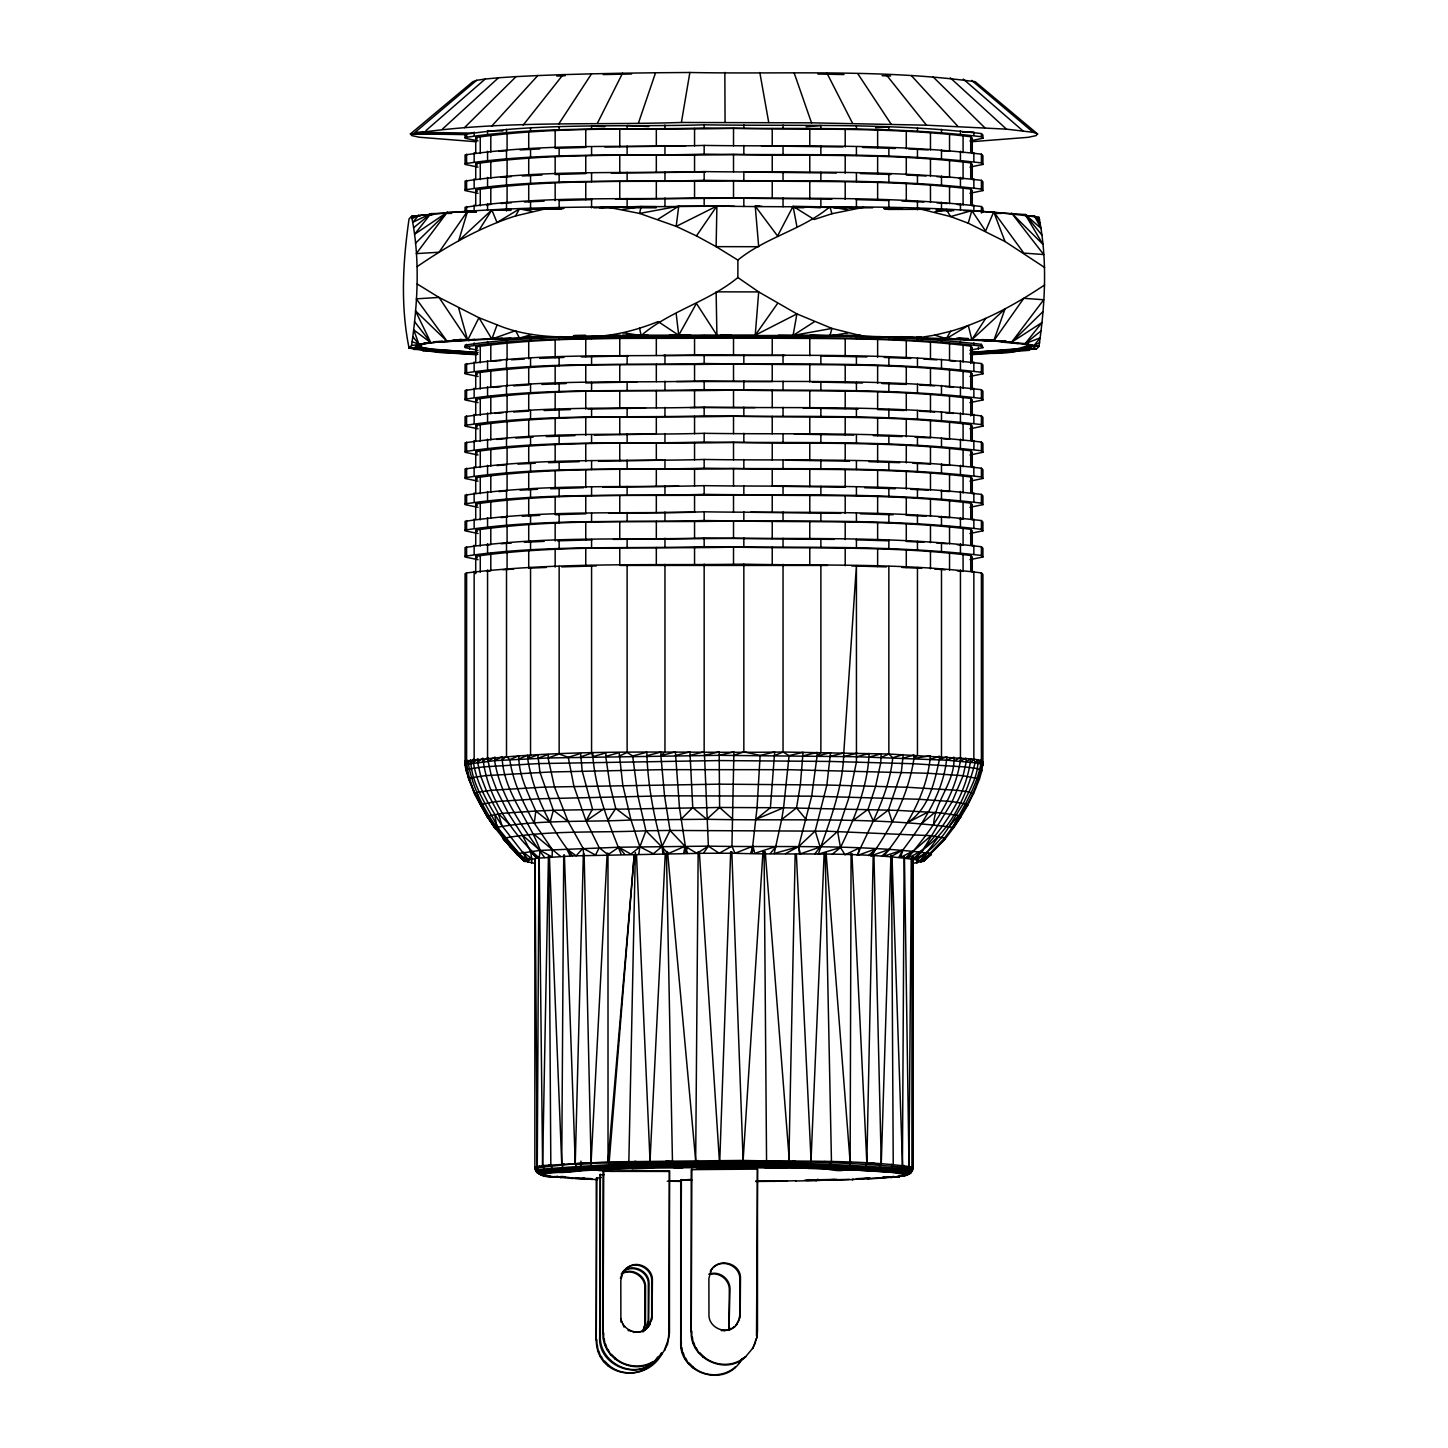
<?xml version="1.0" encoding="UTF-8"?>
<svg xmlns="http://www.w3.org/2000/svg" width="1448" height="1448" viewBox="0 0 1448 1448"><rect width="100%" height="100%" fill="white"/><g stroke="black" fill="none" stroke-linecap="round" stroke-linejoin="round"><path stroke-width="1.5" d="M644.831 1323.744L644.903 1287.779C645.356 1276.104 631.111 1267.851 621.21 1274.077C630.713 1266.638 646.152 1275.163 645.555 1287.127L645.5 1323.092L642.731 1331.599L645.5 1323.092M646.152 1328.196L648.251 1320.323L648.324 1284.376C648.903 1271.507 631.889 1263.525 622.387 1272.231C631.545 1262.565 649.627 1270.439 648.976 1283.706L648.668 1322.404L644.577 1330.44L646.804 1327.526M649.555 1324.775L651.672 1316.92L651.727 1280.955C652.179 1269.281 637.934 1261.027 628.052 1267.253C637.554 1259.814 652.976 1268.339 652.396 1280.303L652.089 1319.001L647.98 1327.02L650.224 1324.124M729.665 1327.78L729.014 1328.431L729.321 1289.734C729.557 1280.267 720.072 1272.303 710.787 1274.168L711.439 1273.498C720.742 1271.652 730.208 1279.616 729.973 1289.082L728.959 1330.422M913.254 863.334L923.734 860.999C862.194 850.754 797.577 855.424 734.969 853.27L731.946 846.121L733.919 751.802L719.204 755.331L548.068 757.974L494.583 760.653L466.129 764.363L465.152 765.431L466.039 770.626L474.473 793.902L487.053 816.726L495.343 828.69C481.858 808.545 467.776 785.341 466.6 760.562L466.6 572.919C558.421 561.987 651.491 565.607 743.838 564.159C822.971 565.933 902.774 562.928 981.4 572.919L982.92 574.44L982.92 762.064L981.835 770.825L977.4 768.58L965.436 766.951L913.308 763.73L830.356 761.449L719.222 760.562L538.204 763.585L483.252 766.897L468.519 769.069L466.166 770.064L466.727 771.187L465.079 762.064L465.079 573.679L466.6 572.919M712.579 1268.412L710.353 1271.308C717.267 1256.9 741.195 1262.529 740.471 1278.602L740.163 1317.282L736.073 1325.318L738.806 1320.594L739.747 1315.2L739.819 1279.254C740.399 1266.385 723.385 1258.403 713.882 1267.109M909.127 1173.296L903.842 1175.758L910.647 1173.26L913.145 1167.921L913.145 856.908L912.131 1169.405L910.068 1172.373L906.81 1173.894L876.474 1170.599L807.875 1168.427C817.432 1162.853 849.161 1180.174 850.139 1162.237L851.08 853.506M539.163 857.325L542.602 1165.568L544.991 1170.943L549.299 1172.627C544.412 1175.197 537.136 1172.482 537.262 1166.455L538.909 857.379M548.846 856.13L550.819 1164.717C553.751 1182.292 585.39 1163.758 595.997 1169.658C586.639 1166.274 564.105 1179.36 561.752 1163.902L563.725 855.026M845.487 1169.423L895.932 1172.301L900.167 1170.618L902.43 1166.455L904.131 856.655M795.151 854.429L788.78 1165.387L787.35 1167.921L696.723 1167.722L695.674 1160.482L698.171 851.696M895.932 1172.301C901.036 1174.78 909.109 1172.681 909 1166.111L911.407 857.868M912.964 865.995L913.036 856.944M731.819 851.641L743.114 1160.427L742.408 1167.667M686.461 853.379L679.456 807.64L675.383 751.965L660.885 755.621L664.541 795.821L670.044 830.464L685.013 846.266L696.904 853.325L708.38 846.139C782.445 847.514 857.288 844.003 930.847 853.469L931.299 854.374L923.734 860.999M540.593 1173.64L543.489 1175.704L572.521 1178.509C562.24 1174.038 538.511 1182.69 534.855 1167.36L542.602 1165.568L548.448 856.184M734.661 206.358L716.905 206.032L716.126 246.649L737.883 260.079L737.883 277.527L758.698 291.917L796.907 313.908L831.93 328.424L863.75 336.407L993.708 340.968L1025.22 343.628L1038.94 346.452C1045.13 303.808 1047.628 259.771 1038.94 217.345C932.584 202.901 824.111 208.349 716.905 206.032C615.183 207.806 512.737 204.476 411.558 216.422L409.06 218.901C402.87 261.545 400.372 305.6 409.06 348.027L436.409 352.208L476.157 354.724M824.184 852.727L810.898 1163.613L808.437 1168.283L764.996 1167.812L766.553 1160.572L764.11 851.804M635.364 852.474L628.83 1162.599L630.025 1166.798L632.287 1168.59L652.758 1168.192L612.54 1168.934L609.083 1163.106L634.242 854.646L608.033 1161.911L609.083 1163.106C710.099 1162.147 811.875 1157.893 912.439 1168.228L913.036 1169.133M861.56 1170.038L864.963 1168.301L866.845 1162.889L873.216 854.429M933.526 850.573L945.128 839.007L944.639 838.048L923.299 860.384L931.299 854.374L923.462 861.198L945.128 839.007L953.146 828.365L952.657 827.369C871.388 816.69 788.563 821.125 706.733 819.278L692.759 807.568L689.936 751.874L675.329 755.512M951.065 829.251L953.146 828.365L960.82 816.907L960.314 815.876L940.621 812.871L897.869 810.391L783.585 807.767L756.001 819.333L770.408 807.658L774.662 751.983L760.128 755.422L757.069 807.568L751.874 853.325M814.717 854.085L820.147 847.026L837.596 831.405L849.198 796.871L856.456 761.956L856.42 565.534L843.786 752.924C843.026 788.038 829.541 821.414 818.319 854.157L840.492 847.496C854.809 818.192 867.75 786.409 869.108 753.503L856.908 756.725L719.204 755.331L719.204 751.802L704.506 755.349L708.38 846.139L703.42 853.288L572.521 855.913L536.737 858.248L524.266 861.017L533.968 863.243M580.739 1170.31L576.539 1167.685L575.254 1163.16L583.363 854.03M875.479 1170.744L879.207 1169.007L881.271 1163.613L890.936 855.478M960.784 757.666C955.988 795.966 932.168 829.306 907.643 857.904C945.236 842.284 965.418 800.364 975.083 762.825L973.852 759.06L973.852 571.435M719.529 1167.649L730.679 851.641M465.152 765.431L465.079 761.304C570.041 747.729 677.23 753.575 783.042 752.019L789.106 755.639L783.585 807.767L719.602 807.477L706.733 819.278L631.002 820.002L622.785 784.997L619.147 752.634L605.735 756.417L610.006 785.232L615.744 808.491L631.002 820.002L639.871 846.809L638.821 853.976M664.342 853.614C654.532 820.781 647.781 786.554 646.804 752.254L632.667 755.965L627.129 752.489L619.002 756.182M666.424 851.985L672.469 1161.875L674.352 1167.903L652.288 1168.047L650.025 1160.97L665.229 854.248M827.496 1168.88L830.048 1167.106L831.46 1161.676L825.161 852.763M631.002 820.002C585.752 822.319 539.452 819.333 494.854 827.695L509.986 846.736L524.393 860.619C498.003 833.089 473.279 798.699 467.831 760.309L466.129 764.363M632.287 1168.59C622.875 1163.432 591.906 1179.867 591.092 1162.473L607.164 853.18M789.106 755.639L803.061 752.272L800.364 784.635L796.527 807.912L781.667 819.532L774.191 853.506L798.59 846.646L815.206 830.953L826.88 785.015L830.537 752.67L817.088 755.983L811.694 796.165L798.59 846.646L799.441 853.831M605.735 756.417L605.97 752.888L592.847 756.689C595.78 790.789 608.468 822.971 621.174 854.338M418.128 215.915L411.558 216.422C420.228 258.848 417.748 302.885 411.558 345.529L409.06 348.027L437.911 351.122L477.134 352.66M542.602 1165.568L609.029 1161.875L743.114 1160.427L762.969 851.786M583.816 855.46L583.037 848.238L568.177 821.595L553.353 810.265L539.995 772.363L537.805 754.824L527.669 758.77C533.534 794.264 550.168 827.93 572.521 855.913M944.44 838.102C961.508 815.459 978.667 790.246 982.359 761.503L982.721 765.63L982.92 762.064L981.4 760.562L973.852 759.06L888.855 754.028L783.042 752.019L774.698 755.512M770.354 853.451L776.164 846.374L754.716 853.343L752.942 846.193L734.969 853.27L719.204 853.252L708.38 846.139L618.911 847.225L607.979 854.682L599.219 847.714L586.06 821.016L592.485 808.998L582.205 771.006L580.594 753.449L568.268 757.322L559.145 754.028L548.068 757.974L554.421 786.716L568.177 821.595M886.99 1171.486L891.009 1169.785L893.235 1164.391L891.516 855.515M528.122 859.406L502.058 825.831L498.384 813.776L486.419 790.807L480.736 776.164L477.532 762.209L482.872 758.137C487.125 796.309 511.162 832.564 539.127 858.012L540.176 850.392C528.918 818.898 502.981 791.513 502.112 756.598L494.583 760.653C500.664 797.323 523.126 828.365 544.611 857.542M633.862 1331.726L633.21 1332.377L641.319 1331.689L646.713 1328.305C637.247 1336.975 620.305 1329.029 620.866 1316.214L620.812 1280.249L622.93 1272.358L620.396 1278.168L621.047 1277.516M669.465 1170.799L669.465 1333.065L667.492 1344.341L664.415 1350.206L668.306 1339.436L668.813 1333.717L669.465 1170.799L603.074 1171.36L603.074 1333.626C601.771 1360.794 638.242 1377.772 657.754 1358.333M711.004 1270.656L708.886 1278.548L708.959 1314.513C708.38 1327.327 725.321 1335.273 734.788 1326.603L729.412 1329.97L730.064 1329.318M756.508 1335.816L757.485 1169.097L691.221 1169.64L691.221 1331.907C689.9 1359.039 726.353 1376.071 745.792 1356.613L740.453 1360.577M745.141 1357.265L753.105 1347.816L756.978 1337.083L757.485 1331.364L757.485 1169.097M917.543 862.791L917.923 858.773M548.068 757.974L548.43 754.426L537.57 758.354M933.616 824.473C934.847 800.943 955.517 781.54 953.906 757.177L947.209 760.218L856.908 756.725M477.532 762.209L477.894 758.661L473.424 762.752C477.315 785.793 489.514 806.482 502.058 825.831M869.397 757.033L881.144 753.829L880.782 762.589L875.66 786.137L868.022 809.341L852.781 820.763M888.855 566.403L888.855 754.028L892.764 757.72C889.253 792.762 871.443 824.021 857.162 855.207M892.764 757.72L903.262 754.571L901.308 772.11L888.439 810.029L873.47 821.378L868.022 809.341M732.779 819.26L719.602 807.477L553.353 810.265L550.113 822.301L535.796 811.043C528.267 793.504 518.384 775.169 518.818 755.675L509.786 759.675L506.51 756.29L506.51 568.666M494.583 760.653L495.035 757.105L488.121 761.159L491.18 775.114L496.61 789.794L508.085 812.817L522.384 835.188L530.439 851.207L536.737 858.248M560.702 856.492L552.358 849.614L534.276 823.097L535.796 811.043L553.353 810.265M531.579 862.954L532.14 858.574M881.579 856.202L889.724 849.288L871.28 855.75C891.859 826.808 908.62 793.902 913.96 758.499L930.394 755.747C927.444 792.925 906.665 827.822 883.497 856.311L902.846 850.048C923.426 822.862 944.187 791.423 946.865 756.671L939.372 759.748C934.413 782.716 928.494 809.613 907.19 822.754L928.331 811.966M632.667 755.965L637.971 796.147L645.935 830.754L639.871 846.809L630.894 854.139L618.911 847.225L540.176 850.392L516.701 853.759L524.918 861.47L503.361 839.315C493.026 812.889 471.469 788.943 470.636 759.748L467.632 763.856M916.494 862.936L917.109 858.899M960.44 570.005L960.44 757.63L960.658 761.214L965.78 758.191L966.269 761.739L963.101 775.712L952.187 801.595L921.96 851.696L914.503 858.628C938.738 849.723 950.34 823.641 963.517 803.133C969.617 789.504 978.812 775.223 977.762 759.838L975.083 762.825L947.209 760.218M966.269 761.739L970.775 758.734C966.269 797.196 941.327 832.166 914.104 858.574M781.667 819.532L783.585 807.767M476.084 141.741L419.287 137.234L411.829 135.587L410.454 133.904C499.669 120.13 591.273 125.415 681.393 122.465L689.863 72.49C784.816 74.355 881.09 68.87 975.228 81.722L1037.619 133.994L1035.935 135.66L1028.189 137.325L970.594 141.795M573.227 336.045L793.07 335.447L796.907 313.908L755.222 335.212L622.549 335.176M525.117 861.614L517.153 854.664L502.872 838.356C549.751 829.867 598.404 833.016 645.935 830.754L668.342 853.56L685.013 846.266L683.673 853.415L687.619 848.039M484.537 809.993L480.302 804.527L496.447 801.522L539.072 798.789L664.541 795.821L811.694 796.165L918.81 799.26L952.187 801.595L967.174 804.183L967.698 805.233L960.82 816.907M465.079 761.304L468.645 778.789L475.143 794.445L474.618 793.359L476.881 792.4L491.125 790.3L544.285 787.097L719.385 784.164L826.88 785.015L907.1 787.241L957.526 790.355L969.11 791.929L973.382 794.101L979.481 778.97L963.101 775.712L928.132 773.268L788.255 769.684L661.7 769.666L550.367 771.983L485.569 775.639L470.98 777.793L468.645 778.789L469.206 779.893L467.342 773.359M979.481 778.97L981.961 770.264M755.349 1341.427L756.978 1337.083M814.283 321.818L793.07 335.447L829.903 335.846L831.93 328.424L793.07 335.447L778.409 335.212M1044.641 267.482L1005.003 241.508L968.241 223.191L971.843 210.63C989.618 212.114 1007.645 213.417 1025.22 214.521L1028.279 216.114L1034.415 215.933L1039.664 219.607M465.279 764.87L466.6 760.562M890.792 856.691L902.846 850.048L900.584 857.343L913.616 850.845L931.064 835.695L944.639 838.048M752.942 846.193L750.697 853.325L753.521 850.103M638.532 122.808L655.546 72.762L689.863 72.49M527.814 862.338L529.316 858.121M411.558 345.529L433.423 342.398L491.849 339.049L497.098 324.841C543 343.972 592.974 334.778 641.174 335.574C669.682 310.813 708.488 301.872 737.883 277.527M1040.37 223.101L1034.415 215.933L1041.184 228.476L1025.22 214.521L1042.85 244.259L1011.591 213.146L1043.7 254.54L1023.808 253.092L993.708 211.842L985.617 231.101L971.843 210.63L963.771 210.684M647.98 335.176L639.889 335.864L644.07 335.212M435.54 341.619L433.423 342.398L467.632 340.19L478.944 317.709L497.098 324.841M597.354 123.37L622.549 73.215L655.546 72.762M639.871 846.809L653.374 853.759L662.008 846.483L670.044 830.464L826.555 831.17L931.064 835.695M599.219 847.714L595.508 855.044L583.037 848.238L576.105 855.768L566.693 848.89L570.295 856.021M973.527 793.558L967.698 805.233L965.472 806.192M981.4 572.919L981.4 760.562C977.943 785.033 963.879 805.921 952.657 827.369L967.825 804.708M898.937 857.216L902.846 850.048M573.517 336.135C602.621 338.832 631.256 332.37 658.134 321.565L678.714 335.266L696.416 303.392L716.905 335.158L716.126 291.844L758.698 291.917L755.222 335.212L777.522 303.501M417.241 266.559C447.704 245.653 480.247 227.227 515.56 215.951L519.47 208.91L561.607 208.584L552.738 209.182M793.07 335.447L833.179 335.284L946.322 338.651L950.594 331.284C984.387 321.528 1015.555 304.478 1044.641 284.93M850.248 207.86L872.673 207.77M871.28 855.75L873.633 851.895M887.805 209.435L929.688 209.272M1012.188 342.615L1038.94 346.452L1036.442 348.95L1031.935 346.181L1029.148 350.326L971.572 354.706M478.944 230.359L491.849 209.924L511.234 209.435M985.617 318.451L971.843 339.755L946.322 338.651L934.738 335.14L918.774 337.728M953.146 828.365L960.947 816.382M558.638 124.166L591.526 73.848L622.549 73.215M607.834 820.455L615.744 808.491M938.594 836.618L921.761 859.859L930.847 853.469L923.172 860.329M656.252 206.63L641.174 206.449L639.582 213.435L676.198 226.377L696.452 235.897L716.905 206.032L725.05 206.286L678.714 206.159L639.582 213.435L606.332 206.901L599.617 207.824M454.925 340.425L502.366 338.144M657.591 1357.029C641.826 1382.858 597.626 1366.767 599.671 1337.029L600.323 1174.111L600.323 1336.377C599.345 1360.649 628.993 1378.279 649.645 1365.066M665.066 1349.554L661.139 1354.912L661.79 1354.26C644.505 1384.56 596.757 1377.066 596.25 1340.45L596.25 1178.183L601.282 1177.532M739.331 1363.02L742.607 1358.315L738.679 1363.672L739.331 1363.02C721.774 1387.637 679.202 1372.36 680.723 1342.405L680.723 1180.138L690.424 1179.486M622.26 1273.027L624.504 1270.113M510.963 210.412L491.849 209.924L458.708 240.694L467.632 211.064L476.392 212.042L447.197 212.313L416.3 253.617L439.016 252.242L467.632 211.064L476.211 210.956M981.997 339.556L1011.591 342.253L1043.7 299.754L1023.808 298.306L993.708 340.968L976.423 339.556M817.975 1179.179L815.713 1180.663L836.854 1179.342M975.083 762.825L978.269 763.386L980.549 760.381L980.622 763.929L982.848 765.051M451.342 213.127L430.871 213.634L414.581 234.268L447.197 212.313L447.504 213.417L451.613 213.399M523.126 125.143L563.091 74.626L591.526 73.848M1039.664 342.76L1034.415 345.058L1040.37 337.8L1025.22 343.628L1041.963 322.542L1011.591 342.253L980.043 340.171L1006.36 341.601L1005.401 341.004M936.114 210.883L951.571 210.666L936.241 209.689M870.538 855.714L876.203 848.673L858.139 855.243L859.225 848.039L844.999 854.809L840.492 847.496L837.596 831.405M470.129 763.295L473.46 759.205L473.424 762.752L474.148 759.06L474.148 571.435M850.067 1163.45L851.08 1162.273M971.065 762.281L973.852 759.06M949.218 826.392L958.902 815.369M491.542 126.302L537.787 75.567L563.091 74.626M465.007 351.719L427.486 348.733L417.676 346.416L417.332 345.257L415.431 346.778L416.789 348.425L478.093 352.425M921 859.641L927.734 852.582L917.779 859.044M970.504 352.389L1017.148 348.805L1029.691 345.348L1038.94 346.452M970.214 354.108C990.052 352.045 1013.491 356.407 1030.885 345.565L1027.809 344.19L1029.691 345.348M680.904 819.405L692.759 807.568M623.853 1270.765L626.459 1268.158M596.25 1340.45L596.902 1177.532M603.074 1333.626L603.726 1170.708M621.12 1318.947L621.156 1322.259L621.826 1321.59M596.739 1346.169L596.902 1339.798M603.581 1339.346L603.726 1332.975M622.984 1324.087L623.889 1326.983L624.559 1326.332M598.223 1351.726L597.409 1345.518M605.047 1344.902L604.232 1338.694M600.649 1356.939L598.875 1351.075M607.472 1350.115L605.716 1344.251M628.74 1329.843L628.088 1330.513L631.219 1331.002M603.925 1361.663L601.3 1356.287M610.748 1354.839L608.124 1349.464M607.961 1365.754L608.631 1365.102C620.378 1375.365 639.147 1375.419 650.912 1365.156L650.261 1365.826M614.803 1358.93L615.454 1358.278C625.735 1367.111 641.374 1368.631 653.048 1361.645L652.396 1362.315M643.292 1331.707L645.229 1329.771M646.043 1328.956L648.65 1326.368M660.994 1353.609L661.664 1352.957L657.084 1359.002M654.967 1361.084L648.976 1365.717M680.723 1342.405L681.375 1179.486M691.221 1331.907L691.873 1168.989M681.23 1348.124L681.375 1341.753M691.728 1337.626L691.873 1331.255M682.696 1353.663L681.881 1347.473M693.194 1343.183L692.379 1336.975M685.103 1358.876L683.347 1353.011M695.601 1348.396L693.845 1342.531M688.379 1363.6L685.773 1358.224M698.877 1353.12L696.253 1347.744M721.303 1330.676L724.688 1330.26M727.403 1330.024L724.036 1330.911M692.416 1367.69L693.085 1367.039C704.796 1377.32 723.548 1377.356 735.294 1367.093L734.643 1367.745M702.914 1357.192L703.565 1356.541C713.828 1365.392 729.448 1366.93 741.105 1359.925M734.136 1327.255L736.724 1324.667M755.512 1342.622L752.453 1348.468L753.105 1347.816M906.575 857.813L913.616 850.845L906.014 857.759M922.901 861.614L929.417 855.171L920.837 862.212M464.464 127.623L516.103 76.617L537.787 75.567M415.449 243.318L447.197 212.313M1011.591 342.253L1042.832 311.754M442.454 129.071L498.474 77.776L516.103 76.617M868.51 855.623L876.203 848.673M425.911 130.61L485.225 79.025L498.474 77.776M922.991 860.239L930.847 853.469M921.706 823.586L934.811 812.419M796.183 1180.717L773.648 1181.333L787.422 1180.826M485.225 79.025L476.627 80.328L415.178 132.239L473.894 133.144M464.464 134.537L410.454 133.904L472.844 81.667L476.627 80.328M832.057 854.465L840.492 847.496M501.822 760.146L506.51 756.29M413.802 227.589L430.871 213.634L431.269 214.938L433.024 214.702M854.863 207.788L829.903 206.738C802.717 229.707 765.757 237.237 737.883 260.079M1025.22 343.628L1041.184 330.796M898.955 1175.45L903.009 1175.034L899.86 1176.518L880.257 1178.22L884.113 1176.681M544.158 1173.477L540.629 1174.237L536.502 1171.848L534.964 1168.572L539.344 1166.111M482.419 761.684L487.56 757.63L487.56 570.005M913.326 858.465L921.96 851.696M450.129 350.688L437.911 351.122L436.409 352.208L476.301 353.294M417.241 284.007L439.016 297.437L467.632 340.19L474.6 339.502M996.803 213.562L1001.998 212.965L997.545 212.91M449.043 350.923L448.12 351.556L456.048 353.113L463.994 351.954M625.789 1268.828L628.704 1266.584M603.961 808.726L586.06 821.016L573.879 786.101L568.268 757.322M902.43 1166.455L903.968 1165.423M412.282 341.818L418.852 344.153L461.315 339.502L453.17 340.099M416.282 345.855L417.567 347.936L424.771 349.547L422.78 350.85L437.911 351.122M409.06 348.027L417.567 347.936M428.644 348.516L415.431 346.778L424.716 343.538L431.269 343.049L413.784 329.927L418.852 344.153L420.083 345.149L426.907 342.742L423.106 343.502M435.866 350.47L437.966 349.62M658.044 219.245L678.714 206.159L676.198 226.377L716.905 206.032M537.371 1167.667L561.842 1165.115L563.996 1163.776M445.025 341.312L445.966 340.733M515.56 215.951L548.81 208.06L561.607 208.584L519.47 208.91L497.008 222.521L491.849 209.924M426.472 349.348L427.486 348.733M946.322 338.651L968.332 325.51L971.843 339.755L1004.966 309.003L993.708 340.968L940.766 338.054M509.986 846.736L526.33 859.841L523.235 852.076L531.832 858.809L530.439 851.207L538.185 858.103M420.047 348.208L421.078 347.592M420.083 345.149L418.979 344.678L421.205 343.882M731.946 846.121L719.204 853.252L703.42 853.288M412.282 218.666L418.852 215.028L412.988 222.196L430.871 213.634M785.576 853.632L798.59 846.646L800.382 853.831L820.147 847.026L815.206 830.953M954.304 760.707L960.44 757.63M410.454 133.904L465.079 134.338C543.796 122.573 624.631 127.189 704.162 124.818C796.509 126.284 889.579 122.646 981.4 133.578L982.92 135.098L982.92 138.248L969.961 140.927M465.079 137.488C543.796 125.705 624.631 130.32 704.162 127.967C796.509 129.415 889.579 125.795 981.4 136.727L982.92 138.248M969.961 167.099L982.92 164.42L982.92 155.696L981.4 154.176C889.579 143.243 796.509 146.863 704.162 145.415C624.631 147.768 543.796 143.153 465.079 154.936L465.079 164.42L478.039 167.099M465.079 163.66C543.796 151.877 624.631 156.493 704.162 154.14C796.509 155.588 889.579 151.968 981.4 162.9L982.92 164.42M969.961 193.272L982.92 190.593L982.92 181.869L981.4 180.348C889.579 169.416 796.509 173.036 704.162 171.588C624.631 173.941 543.796 169.326 465.079 181.109L465.079 190.593L478.039 193.272M465.079 189.833C543.796 178.05 624.631 182.665 704.162 180.312C796.509 181.76 889.579 178.14 981.4 189.073L982.92 190.593M982.92 212.404L982.92 208.041L981.4 206.521C889.579 195.589 796.509 199.209 704.162 197.761C624.631 200.114 543.796 195.498 465.079 207.281L465.079 212.404M969.961 350.307L982.92 347.611L981.4 344.353C889.579 333.42 796.509 337.04 704.162 335.592C624.631 337.963 543.796 333.33 465.079 345.113L465.079 347.611L478.039 350.307M465.079 346.85C543.796 335.085 624.631 339.701 704.162 337.348C796.509 338.796 889.579 335.176 981.4 346.09L982.92 347.611M969.961 376.462L982.92 373.783L982.92 365.059L981.4 363.538C889.579 352.624 796.509 356.244 704.162 354.796C624.631 357.149 543.796 352.534 465.079 364.299L465.079 373.783L478.039 376.462M465.079 373.023C543.796 361.258 624.631 365.873 704.162 363.52C796.509 364.968 889.579 361.348 981.4 372.263L982.92 373.783M969.961 402.635L982.92 399.956L982.92 391.232L981.4 389.711C889.579 378.797 796.509 382.417 704.162 380.969C624.631 383.322 543.796 378.706 465.079 390.471L465.079 399.956L478.039 402.635M465.079 399.196C543.796 387.431 624.631 392.046 704.162 389.693C796.509 391.141 889.579 387.521 981.4 398.435L982.92 399.956M969.961 428.807L982.92 426.128L982.92 417.404L981.4 415.884C889.579 404.969 796.509 408.589 704.162 407.141C624.631 409.494 543.796 404.879 465.079 416.644L465.079 426.128L478.039 428.807M465.079 425.368C543.796 413.603 624.631 418.219 704.162 415.866C796.509 417.314 889.579 413.694 981.4 424.608L982.92 426.128M969.961 454.98L982.92 452.301L982.92 443.577L981.4 442.056C889.579 431.142 796.509 434.762 704.162 433.314C624.631 435.667 543.796 431.052 465.079 442.817L465.079 452.301L478.039 454.98M465.079 451.541C543.796 439.776 624.631 444.391 704.162 442.02C796.509 443.486 889.579 439.866 981.4 450.781L982.92 452.301M969.961 481.152L982.92 478.474L982.92 469.749L981.4 468.229C889.579 457.315 796.509 460.935 704.162 459.469C624.631 461.84 543.796 457.224 465.079 468.989L465.079 478.474L478.039 481.152M465.079 477.713C543.796 465.948 624.631 470.564 704.162 468.193C796.509 469.659 889.579 466.039 981.4 476.953L982.92 478.474M969.961 507.325L982.92 504.646L982.92 495.922L981.4 494.401C889.579 483.487 796.509 487.107 704.162 485.641C624.631 488.012 543.796 483.397 465.079 495.162L465.079 504.646L478.039 507.325M465.079 503.886C543.796 492.121 624.631 496.736 704.162 494.365C796.509 495.831 889.579 492.211 981.4 503.126L982.92 504.646M969.961 533.498L982.92 530.819L982.92 522.095L981.4 520.574C889.579 509.66 796.509 513.28 704.162 511.814C624.631 514.185 543.796 509.569 465.079 521.334L465.079 530.819L478.039 533.498M465.079 530.059C543.796 518.294 624.631 522.909 704.162 520.538C796.509 522.004 889.579 518.384 981.4 529.298L982.92 530.819M969.961 559.67L982.92 556.991L982.92 548.267L981.4 546.747C889.579 535.814 796.509 539.452 704.162 537.986C624.631 540.357 543.796 535.742 465.079 547.507L465.079 556.991L478.039 559.67M465.079 556.231C543.796 544.466 624.631 549.082 704.162 546.711C796.509 548.177 889.579 544.539 981.4 555.471L982.92 556.991M695.692 1161.694L698.316 1160.463M881.325 757.376L888.855 754.028M518.402 759.223L527.742 755.222L527.669 758.77L530.547 755.096L530.547 567.453M535.796 1170.853C660.252 1160.246 787.024 1160.97 911.625 1170.509L912.204 1171.414M536.502 1171.848C660.487 1161.278 786.789 1162.02 910.919 1171.504L911.498 1172.409M905.036 1175.667L909.652 1173.966L909.072 1173.061C786.155 1163.667 661.121 1162.943 538.348 1173.405L552.068 1176.934L539.452 1173.93C661.483 1163.522 785.793 1164.246 907.968 1173.586L908.548 1174.473M930.829 759.277L939.354 756.182L939.372 759.748L941.49 756.29L941.49 568.666M733.919 755.331L743.838 751.802L760.128 755.422M414.581 321.637L430.871 342.76L415.449 310.795L447.197 341.438L416.3 298.831L439.016 297.437L478.944 317.709L491.849 339.049L515.56 330.651L519.47 338.036L561.607 336.714L526.674 336.913M856.673 1178.654L870.013 1178.093L852.003 1179.595L853.687 1179.233M580.322 756.996L591.58 753.159L591.58 565.534M475.722 152.764L475.722 137.488C560.756 125.505 647.745 130.392 733.521 128.347C812.527 129.958 892.167 127.008 970.721 136.727L972.278 138.23L972.278 153.488M475.722 178.937L475.722 163.66C560.756 151.678 647.745 156.565 733.521 154.52C812.527 156.131 892.167 153.18 970.721 162.9L972.278 164.402L972.278 179.661M475.722 205.109L475.722 189.833C560.756 177.851 647.745 182.738 733.521 180.692C812.527 182.303 892.167 179.353 970.721 189.073L972.278 190.575L972.278 205.833M863.75 207.281L831.93 213.725L814.192 219.499L793.07 206.322L777.558 236.006L755.222 206.087L761.865 206.304M475.722 362.145L475.722 346.868C560.756 334.886 647.745 339.773 733.521 337.728C812.527 339.339 892.167 336.37 970.721 346.108L972.278 347.611L972.278 362.869M475.722 388.317L475.722 373.041C560.756 361.059 647.745 365.946 733.521 363.901C812.527 365.511 892.167 362.543 970.721 372.281L972.278 373.765L972.278 389.041M475.722 414.49L475.722 399.214C560.756 387.231 647.745 392.118 733.521 390.073C812.527 391.684 892.167 388.716 970.721 398.453L972.278 399.938L972.278 415.214M475.722 440.663L475.722 425.386C560.756 413.404 647.745 418.291 733.521 416.246C812.527 417.857 892.167 414.888 970.721 424.626L972.278 426.11L972.278 441.387M475.722 466.835L475.722 451.559C560.756 439.577 647.745 444.464 733.521 442.418C812.527 444.029 892.167 441.061 970.721 450.799L972.278 452.283L972.278 467.559M475.722 493.008L475.722 477.731C560.756 465.749 647.745 470.636 733.521 468.591C812.527 470.202 892.167 467.233 970.721 476.971L972.278 478.455L972.278 493.732M475.722 519.18L475.722 503.904C560.756 491.922 647.745 496.809 733.521 494.764C812.527 496.374 892.167 493.406 970.721 503.144L972.278 504.628L972.278 519.904M475.722 545.335L475.722 530.077C560.756 518.094 647.745 522.981 733.521 520.936C812.527 522.547 892.167 519.579 970.721 529.316L972.278 530.801L972.278 546.077M475.722 573.698L475.722 556.249C560.756 544.267 647.745 549.154 733.521 547.109C812.527 548.72 892.167 545.751 970.721 555.489L972.278 556.973L972.278 572.25M903.643 758.1L913.869 754.951L913.96 758.499L917.453 755.096L917.453 567.453M978.558 351.973L980.423 352.841C999.283 354.452 1017.854 347.755 1036.442 348.95L970.232 353.692M1030.759 347.339L1019.302 349.656L1017.148 348.805M971.843 210.63L950.594 216.585L918.774 208.602L923.299 209.091M532.031 334.524L519.47 338.036L491.849 339.049M708.778 1274.204L711.439 1273.498M646.623 755.784L660.921 752.073L660.885 755.621L664.958 752.019L664.958 564.394M689.863 755.422L704.162 751.802L704.162 564.159M830.718 756.2L843.786 752.924M844.003 756.453L856.999 753.177M934.738 335.14L950.594 331.284M803.224 755.802L817.088 752.435L817.088 755.983L820.871 752.489L820.871 564.847M601.698 207.788L641.174 206.449L623.092 209.562M639.889 335.864L641.174 335.574L639.582 328.135M934.811 211.987L946.322 209.544L953.689 210.756M628.83 1162.599L635.853 1161.242M789.305 1162.056L795.386 1160.934M561.842 1165.115L584.051 1162.78L609.083 1163.106M422.255 347.375L417.676 346.416L416.789 348.425M535.796 811.043L502.854 813.287L487.18 816.201L495.343 828.69L490.13 819.568M902.05 1175.722L907.299 1174.853M900.982 1176.229L890.792 1177.441L906.195 1175.36M468.591 340.588L474.437 339.61M833.179 335.284L863.75 336.407L809.939 335.411L829.903 335.846L847.695 333.022M1026.523 348.516L971.463 352.624M866.755 1164.101L873.253 1163.215L881.18 1164.825M486.582 204.946L490.8 204.367L490.8 186.919M970.631 353.421L979.554 352.208M486.582 545.172L490.8 544.611L490.8 527.163M486.582 571.345L490.8 570.784L490.8 553.335M795.712 1180.989L816.328 1180.591M1035.465 217.797L1038.94 217.345M430.074 342.38L425.73 342.941L431.269 343.049M1028.279 345.221L1025.112 343.846L1031.971 346.362M420.029 344.081L424.716 343.538M462.853 212.132L468.591 211.48M1001.292 341.601L1006.36 341.601L1000.134 340.895M980.423 352.841L996.134 351.828M567.743 1171.034L548.14 1172.5L540.629 1174.237L541.19 1175.124M890.792 1177.441L899.86 1176.518L898.864 1176.591M434.418 341.818L442.129 341.094M835.46 1180.102L852.854 1179.523M902.176 1173.151L907.371 1174.78M498.945 151.352L507.09 150.664L507.09 133.216M806.065 126.772L820.871 125.523L820.871 128.655M500.99 177.344L511.416 176.584M500.99 203.516L511.416 202.756M492.845 361.222L500.99 360.552M492.845 387.394L500.99 386.725M494.872 413.404L503.017 412.734M496.917 439.414L505.062 438.726M496.917 465.586L505.062 464.899M498.945 491.578L507.09 490.908L507.09 473.46M500.99 517.588L507.09 517.081L507.09 499.632M500.99 543.76L511.416 543M503.017 569.752L513.587 569.046M868.221 1178.853L867.261 1178.944L881.307 1178.129M488.953 339.303L510.873 338.072M883.262 1177.351L893.995 1176.554L882.303 1177.839M850.555 336.443L860.854 335.176M793.251 207.571L829.903 206.738L847.786 209.87M631.419 207.77L656.324 207.607M520.067 149.922L539.742 148.963M522.239 175.968L541.95 175.045M524.393 202.014L544.158 201.127M511.416 359.792L524.393 359.05M513.587 385.838L528.719 384.969L528.719 367.521M513.587 412.01L528.719 411.142L528.719 393.693M515.741 438.056L533.136 437.133M517.913 464.102L535.344 463.215M520.067 490.166L537.534 489.297M522.239 516.212L539.742 515.379M524.393 542.258L544.158 541.371M880.113 1177.966L855.895 1179.143M875.551 127.75L888.855 127.062L888.855 130.211M489.37 338.687L495.849 338.38M720.959 335.122L731.186 335.122M411.558 216.422L420.083 216.023M548.81 337.185L495.216 339.284M575.327 1164.373L591.164 1163.703M539.742 358.344L563.906 357.439M541.95 384.426L566.096 383.539M544.158 410.508L570.458 409.585M546.349 436.59L574.838 435.631M548.557 462.672L579.2 461.659M550.765 488.754L583.58 487.704M546.349 567.453L528.719 568.177L528.719 550.729M556.756 76.056L565.263 75.712M545.95 209.2L563.471 208.602M620.468 335.248L599.617 335.936L606.332 336.026M900.638 336.66L927.679 338.054M849.306 1179.378L806.536 1180.518M537.027 209.236L541.1 209.109M690.841 335.23L669.193 335.23M559.543 200.53L592.141 199.607M581.39 356.914L628.36 355.918M557.353 540.846L592.141 539.851M561.715 566.874L596.395 565.933M517.696 209.254L526.312 209.037M460.301 339.683L466.328 339.538M834.7 1179.396L804.943 1180.084M604.884 146.99L685.556 145.922M611.255 173.018L705.375 172.022M615.509 199.1L733.521 198.141L831.912 199.118M656.306 207.48L606.332 206.901M636.975 381.982L585.752 382.942L585.752 365.493M587.888 409.078L645.573 408.028M594.259 435.106L654.17 434.074M598.513 461.188L663.075 460.156M602.766 487.27L678.822 486.22M609.137 513.298L694.551 512.266L694.551 494.818M613.391 539.38L733.521 538.385L834.12 539.38M603.255 74.572L631.545 73.993M574.259 335.447L585.535 335.23M850.248 335.972L861.307 335.755L845.976 335.194M593.807 207.806L656.053 206.829M418.979 344.678L420.861 344.642M459.396 340.28L469.243 340.099M796.907 226.558L793.07 206.322L850.555 207.335M827.496 565.444L619.762 565.426L619.762 547.977M645.935 830.754L670.044 830.464M622.423 207.462L639.889 206.738M420.916 215.028L431.269 214.938M878.067 336.66L920.874 337.583M755.747 1181.152L774.3 1181.007M755.747 1181.496L773.974 1181.278M663.075 355.484L785.486 355.484M676.56 381.548L772.236 381.53L772.236 364.082M690.062 407.612L755.023 407.612M681.393 122.465L811.514 122.827L926.503 125.198L1006.487 129.143L1033.184 132.329L1037.619 133.994M962.63 132.094L973.852 132.094L973.852 135.225M742.534 1167.522L674.026 1167.758L682.732 1167.83M609.644 1171.36L668.813 1171.45M599.671 1174.762L604.051 1174.78M680.723 1180.138L692.035 1180.156M761.485 145.922L842.989 146.954M744.272 172.022L836.347 173.018M883.805 208.602L902.828 209.272M750.734 512.284L840.763 513.334M548.81 208.06L563.906 208.168M743.114 1160.427C799.531 1161.893 856.564 1159.359 912.548 1167.016L913.145 1167.921M794.174 206.847L854.193 207.806M626.948 335.23L640.106 335.393M413.585 349.421L424.771 349.547M803.151 408.028L858.175 409.06M794.319 434.11L853.849 435.106M785.486 460.174L849.524 461.17M845.198 469.786L845.198 487.234L772.236 486.202L772.236 468.754M669.139 1180.935L680.252 1181.061M667.275 1181.188L681.049 1181.405M502.854 130.899L487.56 130.664L487.56 133.795M833.342 207.571L846.012 207.788M829.903 335.846L863.75 336.407M820.853 355.955L866.827 356.932M811.984 381.964L862.501 382.996M817.812 74.029L843.967 74.554M862.501 147.443L895.28 148.456M860.329 173.561L890.864 174.466M856.003 199.625L888.656 200.566M873.307 435.613L901.887 436.572M868.981 461.677L899.679 462.672M864.655 487.741L895.28 488.682M860.329 513.787L893.072 514.782M856.003 539.851L888.656 540.792M851.696 565.915L886.447 566.892M884.529 208.602L902.05 209.2M795.115 207.372L803.966 207.661M901.887 201.037L923.878 202.032M884.257 357.439L910.683 358.434M882.049 383.539L906.285 384.39L906.285 366.941M904.095 410.49L877.633 409.549L877.633 392.1M901.887 567.435L921.67 568.34M591.997 1178.672L575.707 1177.948M590.73 1179.07L570.548 1178.129L586.44 1179.197L583.037 1177.677M585.517 1179.125L597.662 1179.595M882.085 75.694L890.629 76.038M604.83 126.718L591.58 126.193L591.58 129.325M908.493 148.945L928.259 149.904M926.068 175.968L906.285 175.009L906.285 157.56M809.939 207.281L820.419 207.788M923.878 359.068L936.82 359.828M919.48 385.023L934.702 385.856M919.48 411.196L934.702 412.028M915.082 437.169L930.467 437.911L930.467 420.463M912.892 463.233L930.467 464.084L930.467 446.636M910.683 489.297L928.259 490.148M926.068 516.212L906.285 515.253L906.285 497.804M923.878 542.276L906.285 541.425L906.285 523.977M648.794 126.591L627.129 125.523L627.129 128.655M958.884 338.144L968.35 338.47M968.06 339.14L956.802 338.036M883.841 208.385L888.312 208.621M916.91 336.678L921.254 336.913M456.048 353.113L477.84 354.362L463.107 352.57M985.708 339.592L992.731 340.552M759.458 206.376L755.222 206.087L758.698 246.703L716.126 246.649L696.452 235.897M560.937 1176.446L564.865 1176.717M565.716 1177.387L554.24 1176.536M941.055 150.737L949.544 151.316L949.544 133.868M936.82 176.62L947.426 177.344M936.82 202.792L947.426 203.516M945.309 386.58L953.418 387.268M945.309 412.752L953.418 413.44M943.191 438.78L949.544 439.215L949.544 421.766M941.055 464.808L949.544 465.387L949.544 447.939M941.055 490.981L949.544 491.56L949.544 474.111M938.938 517.008L949.544 517.732L949.544 500.284M936.82 543.036L947.426 543.76M934.702 569.064L945.309 569.788M997.201 213.164L1001.292 213.49M994.631 340.081L990.776 339.773L991.808 339.954M561.01 1177.749L556.991 1176.192M944.711 338.036L953.689 338.868M1001.998 342.09L1017.998 343.628L1017.202 342.705M959.21 178.484L963.083 178.882L963.083 161.434M957.273 204.458L961.146 204.856M955.336 361.294L949.544 360.697L949.544 343.248M959.21 518.728L963.083 519.126L963.083 501.678M957.273 544.701L961.146 545.1M957.273 570.874L961.146 571.272M1027.519 344.733L1030.035 345.004L1026.071 343.828M556.086 1171.685L557.209 1171.812M448.12 351.556L456.735 352.606M550.928 1176.844L543.489 1175.704M478.039 140.927L465.079 138.248L465.079 134.338M623.02 332.714L641.174 335.574M1028.514 346.524L1029.709 346.742M666.225 1160.753L672.469 1161.875M1024.315 347.683L1025.492 347.9M519.47 208.91L532.122 211.372M824.672 1161.513L831.405 1162.889M1007.048 349.909L1009.908 351.701M994.143 350.977L995.21 351.212M978.269 763.386L980.622 763.929L981.798 760.942L982.16 764.49M535.452 1168.283L536.828 1168.627L535.561 1169.477L534.855 1167.36L534.855 858.61L535.036 940.005M541.443 1174.509L537.353 1172.717C660.777 1162.183 786.499 1162.925 910.068 1172.373L910.647 1173.26M487.053 816.726L489.08 817.758M968.241 223.191L950.594 216.585L946.322 209.544M763.965 1160.554L766.535 1161.803M548.991 1164.898L550.91 1165.93M891.244 1164.264L893.144 1165.604M547.833 1175.36L548.774 1176.048M517.389 853.361L525.642 860.003L503.596 837.921M534.113 834.338L552.358 849.614L552.122 856.999L540.176 850.392L522.384 835.188M971.68 80.382L1033.184 132.329M963.3 79.079L1022.74 130.7M950.286 77.83L1006.487 129.143M475.722 137.488L477.279 138.99M475.722 163.66L477.279 165.162M475.722 189.833L477.279 191.335M475.722 346.868L477.279 348.371M475.722 373.041L477.279 374.543M475.722 399.214L477.279 400.716M475.722 425.386L477.279 426.889M475.722 451.559L477.279 453.061M475.722 477.731L477.279 479.234M475.722 503.904L477.279 505.388M475.722 530.077L477.279 531.561M475.722 556.249L477.279 557.733M498.384 813.776L510.022 824.871M524.266 861.017L516.701 853.759L517.153 854.664M530.439 851.207L537.624 858.157M932.856 76.672L984.73 127.677M611.4 1354.188L615.454 1358.278M604.576 1361.011L608.631 1365.102M699.529 1352.468L703.565 1356.541M689.049 1362.948L693.085 1367.039M911.353 75.604L957.888 126.356M518.583 852.962L496.936 826.808L494.637 814.283M796.527 807.912L806.464 819.84M911.172 1166.654L912.439 1168.228M618.911 847.225L624.685 854.266M1025.22 214.521L1041.963 235.191M412.988 336.877L418.852 344.153M886.212 74.681L926.503 125.198M857.922 73.884L891.172 124.202M912.711 1170.31L912.131 1169.405C787.187 1159.848 660.071 1159.106 535.289 1169.749L537.081 1172.753M487.686 817.233L474.618 793.359M534.276 823.097C523.325 803.278 513.026 782.318 509.786 759.675M827.007 73.251L852.601 123.406M993.708 211.842L1005.003 241.508M685.013 846.266L687.655 853.379M591.58 753.159L592.847 756.689L592.775 753.141M794.101 72.78L811.514 122.827M888.439 810.029L892.24 822.066M418.526 345.04L418.87 346.217M829.903 206.738L831.93 213.725M476.881 792.4L480.302 804.527M458.69 308.189L467.632 340.19M759.82 72.49L768.725 122.483M487.56 757.63L488.121 761.159L487.976 757.594M662.008 846.483L662.967 853.632M676.198 313.727L678.714 335.266M704.162 751.802L704.506 755.349M667.564 851.967L695.674 1160.482M826.066 852.673L850.139 1162.237M765.214 851.696L789.341 1160.844M699.312 851.696L719.366 1160.391M851.895 853.542L866.845 1162.889M796.364 854.447L811.097 1161.206M636.505 854.718L650.025 1160.97M549.389 856.094L561.752 1163.902M564.376 854.99L575.254 1163.16M891.968 855.551L902.52 1165.242M873.922 854.465L881.271 1163.613M584.123 853.994L591.092 1162.473M580.938 1161.115L581.028 1165.64M904.439 856.709L909 1166.111M719.602 807.477L719.204 755.331M534.982 858.555L537.262 1166.455M724.851 72.4L725.068 122.356M911.57 857.922L912.548 1167.016M981.4 133.578L981.4 136.727M981.4 154.176L981.4 162.9M981.4 180.348L981.4 189.073M981.4 206.521L981.4 213.055M981.4 344.353L981.4 346.09M981.4 363.538L981.4 372.263M981.4 389.711L981.4 398.435M981.4 415.884L981.4 424.608M981.4 442.056L981.4 450.781M981.4 468.229L981.4 476.953M981.4 494.401L981.4 503.126M981.4 520.574L981.4 529.298M981.4 546.747L981.4 555.471M978.377 347.375L978.377 349.131M973.852 152.673L973.852 161.398M973.852 178.846L973.852 187.57M973.852 205.019L973.852 211.571M973.852 342.868L973.852 344.606M973.852 362.054L973.852 370.779M973.852 388.227L973.852 396.951M973.852 414.399L973.852 423.124M973.852 440.572L973.852 449.296M973.852 466.745L973.852 475.469M973.852 492.917L973.852 501.641M973.852 519.09L973.852 527.814M973.852 545.263L973.852 553.987M970.721 136.727L970.721 152.004M970.721 162.9L970.721 178.176M970.721 189.073L970.721 204.349M970.721 346.108L970.721 363.557M970.721 372.281L970.721 389.729M970.721 398.453L970.721 415.902M970.721 424.626L970.721 439.884M970.721 450.799L970.721 466.057M970.721 476.971L970.721 492.229M970.721 503.144L970.721 518.402M970.721 529.316L970.721 544.575M970.721 555.489L970.721 570.747M963.083 135.261L963.083 152.71M963.083 187.607L963.083 205.055M963.083 344.642L963.083 362.091M963.083 370.815L963.083 388.263M963.083 396.987L963.083 414.436M963.083 423.16L963.083 440.608M963.083 449.333L963.083 466.781M963.083 475.505L963.083 492.954M963.083 527.85L963.083 545.299M963.083 554.023L963.083 571.471M960.44 130.664L960.44 133.795M960.44 151.244L960.44 159.968M960.44 177.416L960.44 186.14M960.44 203.589L960.44 210.141M960.44 341.438L960.44 343.176M960.44 360.624L960.44 369.349M960.44 386.797L960.44 395.521M960.44 412.97L960.44 421.694M960.44 439.142L960.44 447.866M960.44 465.315L960.44 474.039M960.44 491.487L960.44 500.212M960.44 517.66L960.44 526.384M960.44 543.833L960.44 552.557M949.544 160.04L949.544 177.489M949.544 186.213L949.544 203.661M949.544 369.421L949.544 386.869M949.544 395.594L949.544 413.042M949.544 526.457L949.544 543.905M949.544 552.629L949.544 570.059M941.49 129.325L941.49 132.474M941.49 149.922L941.49 158.647M941.49 176.095L941.49 184.801M941.49 202.249L941.49 210.974M941.49 340.099L941.49 341.837M941.49 359.285L941.49 368.009M941.49 385.458L941.49 394.182M941.49 411.63L941.49 420.354M941.49 437.803L941.49 446.527M941.49 463.975L941.49 472.7M941.49 490.148L941.49 498.872M941.49 516.321L941.49 525.045M941.49 542.493L941.49 551.217M930.467 132.564L930.467 150.013M930.467 158.737L930.467 176.185M930.467 184.91L930.467 202.358M930.467 341.945L930.467 359.394M930.467 368.118L930.467 385.566M930.467 394.29L930.467 411.739M930.467 472.808L930.467 490.257M930.467 498.981L930.467 516.429M930.467 525.153L930.467 542.602M930.467 551.326L930.467 568.774M917.453 128.112L917.453 131.261M917.453 148.71L917.453 157.434M917.453 174.882L917.453 183.606M917.453 201.055L917.453 209.779M917.453 338.886L917.453 340.642M917.453 358.09L917.453 366.815M917.453 384.245L917.453 392.969M917.453 410.418L917.453 419.142M917.453 436.59L917.453 445.314M917.453 462.763L917.453 471.487M917.453 488.935L917.453 497.659M917.453 515.108L917.453 523.832M917.453 541.281L917.453 550.005M906.285 131.388L906.285 148.836M906.285 183.733L906.285 201.182M906.285 340.769L906.285 358.217M906.285 393.114L906.285 410.562M906.285 419.287L906.285 436.735M906.285 445.459L906.285 462.908M906.285 471.632L906.285 489.08M906.285 550.149L906.285 567.598M888.855 147.66L888.855 156.384M888.855 173.832L888.855 182.557M888.855 199.987L888.855 208.711M888.855 337.837L888.855 339.574M888.855 357.023L888.855 365.747M888.855 383.195L888.855 391.919M888.855 409.368L888.855 418.092M888.855 435.54L888.855 444.264M888.855 461.713L888.855 470.437M888.855 487.886L888.855 496.61M888.855 514.058L888.855 522.782M888.855 540.231L888.855 548.955M877.633 130.374L877.633 147.823M877.633 156.547L877.633 173.995M877.633 182.72L877.633 200.168M877.633 339.755L877.633 357.204M877.633 365.928L877.633 383.376M877.633 418.273L877.633 435.721M877.633 444.446L877.633 461.894M877.633 470.618L877.633 488.066M877.633 496.791L877.633 514.239M877.633 522.963L877.633 540.412M877.633 549.136L877.633 566.584M856.42 126.193L856.42 129.325M856.42 146.773L856.42 155.497M856.42 172.946L856.42 181.67M856.42 199.118L856.42 207.842M856.42 336.968L856.42 338.705M856.42 356.154L856.42 364.878M856.42 382.326L856.42 391.051M856.42 408.499L856.42 417.223M856.42 434.672L856.42 443.396M856.42 460.844L856.42 469.568M856.42 487.017L856.42 495.741M856.42 513.189L856.42 521.914M856.42 539.362L856.42 548.086M845.198 129.56L845.198 147.008M845.198 155.732L845.198 173.181M845.198 181.905L845.198 199.353M845.198 338.923L845.198 356.371M845.198 365.095L845.198 382.543M845.198 391.268L845.198 408.716M845.198 417.44L845.198 434.889M845.198 443.613L845.198 461.061M845.198 495.958L845.198 513.406M845.198 522.131L845.198 539.579M845.198 548.303L845.198 565.752M820.871 146.103L820.871 154.827M820.871 172.276L820.871 181M820.871 198.448L820.871 207.173M820.871 336.28L820.871 338.036M820.871 355.484L820.871 364.208M820.871 381.657L820.871 390.381M820.871 407.829L820.871 416.553M820.871 434.002L820.871 442.726M820.871 460.174L820.871 468.899M820.871 486.347L820.871 495.071M820.871 512.52L820.871 521.244M820.871 538.692L820.871 547.416M809.776 128.926L809.776 146.375M809.776 155.099L809.776 172.547M809.776 181.272L809.776 198.72M809.776 338.307L809.776 355.756M809.776 364.48L809.776 381.928M809.776 390.652L809.776 408.101M809.776 416.825L809.776 434.273M809.776 442.998L809.776 460.446M809.776 469.17L809.776 486.619M809.776 495.343L809.776 512.791M809.776 521.515L809.776 538.964M809.776 547.688L809.776 565.136M783.042 125.053L783.042 128.202M783.042 145.651L783.042 154.375M783.042 171.823L783.042 180.548M783.042 197.996L783.042 206.72M783.042 335.827L783.042 337.565M783.042 355.013L783.042 363.738M783.042 381.186L783.042 389.91M783.042 407.359L783.042 416.083M783.042 433.531L783.042 442.255M783.042 459.704L783.042 468.428M783.042 485.876L783.042 494.601M783.042 512.049L783.042 520.773M783.042 538.222L783.042 546.946M783.042 564.394L783.042 752.019M772.236 128.528L772.236 145.977M772.236 154.701L772.236 172.149M772.236 180.873L772.236 198.322M772.236 337.909L772.236 355.357M772.236 390.236L772.236 407.684M772.236 416.409L772.236 433.857M772.236 442.581L772.236 460.03M772.236 494.926L772.236 512.375M772.236 521.099L772.236 538.547M772.236 547.272L772.236 564.72M743.838 124.818L743.838 127.967M743.838 145.415L743.838 154.14M743.838 171.588L743.838 180.312M743.838 197.761L743.838 206.485M743.838 335.592L743.838 337.348M743.838 354.796L743.838 363.52M743.838 380.969L743.838 389.693M743.838 407.141L743.838 415.866M743.838 433.314L743.838 442.02M743.838 459.469L743.838 468.193M743.838 485.641L743.838 494.365M743.838 511.814L743.838 520.538M743.838 537.986L743.838 546.711M743.838 564.159L743.838 751.802M733.521 128.347L733.521 145.796M733.521 154.52L733.521 171.968M733.521 180.692L733.521 198.141M733.521 337.728L733.521 355.176M733.521 363.901L733.521 381.349M733.521 390.073L733.521 407.522M733.521 416.246L733.521 433.694M733.521 442.418L733.521 459.867M733.521 468.591L733.521 486.039M733.521 494.764L733.521 512.212M733.521 520.936L733.521 538.385M733.521 547.109L733.521 564.557M704.162 124.818L704.162 127.967M704.162 145.415L704.162 154.14M704.162 171.588L704.162 180.312M704.162 197.761L704.162 206.485M704.162 335.592L704.162 337.348M704.162 354.796L704.162 363.52M704.162 380.969L704.162 389.693M704.162 407.141L704.162 415.866M704.162 433.314L704.162 442.02M704.162 459.469L704.162 468.193M704.162 485.641L704.162 494.365M704.162 511.814L704.162 520.538M704.162 537.986L704.162 546.711M694.551 128.419L694.551 145.85M694.551 154.574L694.551 172.022M694.551 180.747L694.551 198.195M694.551 337.782L694.551 355.231M694.551 363.955L694.551 381.403M694.551 390.127L694.551 407.576M694.551 416.3L694.551 433.748M694.551 442.473L694.551 459.921M694.551 468.645L694.551 486.094M694.551 520.99L694.551 538.439M694.551 547.163L694.551 564.611M664.958 125.053L664.958 128.202M664.958 145.651L664.958 154.375M664.958 171.823L664.958 180.548M664.958 197.996L664.958 206.72M664.958 335.827L664.958 337.565M664.958 355.013L664.958 363.738M664.958 381.186L664.958 389.91M664.958 407.359L664.958 416.083M664.958 433.531L664.958 442.255M664.958 459.704L664.958 468.428M664.958 485.876L664.958 494.601M664.958 512.049L664.958 520.773M664.958 538.222L664.958 546.946M656.324 128.709L656.324 146.157M656.324 154.882L656.324 172.33M656.324 181.054L656.324 198.503M656.324 338.072L656.324 355.52M656.324 364.244L656.324 381.693M656.324 390.417L656.324 407.865M656.324 416.59L656.324 434.038M656.324 442.762L656.324 460.211M656.324 468.935L656.324 486.383M656.324 495.107L656.324 512.556M656.324 521.28L656.324 538.728M656.324 547.453L656.324 564.901M627.129 146.103L627.129 154.827M627.129 172.276L627.129 181M627.129 198.448L627.129 207.173M627.129 336.28L627.129 338.036M627.129 355.484L627.129 364.208M627.129 381.657L627.129 390.381M627.129 407.829L627.129 416.553M627.129 434.002L627.129 442.726M627.129 460.174L627.129 468.899M627.129 486.347L627.129 495.071M627.129 512.52L627.129 521.244M627.129 538.692L627.129 547.416M627.129 564.847L627.129 752.489M619.762 129.216L619.762 146.664M619.762 155.388L619.762 172.837M619.762 181.561L619.762 199.01M619.762 338.597L619.762 356.045M619.762 364.769L619.762 382.218M619.762 390.942L619.762 408.39M619.762 417.114L619.762 434.563M619.762 443.287L619.762 460.736M619.762 469.46L619.762 486.908M619.762 495.632L619.762 513.081M619.762 521.805L619.762 539.253M607.979 853.162L608.033 1161.911M591.58 146.773L591.58 155.497M591.58 172.946L591.58 181.67M591.58 199.118L591.58 207.842M591.58 336.968L591.58 338.705M591.58 356.154L591.58 364.878M591.58 382.326L591.58 391.051M591.58 408.499L591.58 417.223M591.58 434.672L591.58 443.396M591.58 460.844L591.58 469.568M591.58 487.017L591.58 495.741M591.58 513.189L591.58 521.914M591.58 539.362L591.58 548.086M585.752 129.958L585.752 147.406L555.163 148.329L555.163 130.881M585.752 156.131L585.752 173.579L555.163 174.502L555.163 157.054M585.752 182.303L585.752 199.752M585.752 339.321L585.752 356.769M585.752 391.666L585.752 409.114M585.752 417.839L585.752 435.287M585.752 444.011L585.752 461.459M585.752 470.184L585.752 487.632M585.752 496.356L585.752 513.805L555.163 514.728L555.163 497.279M585.752 522.529L585.752 539.977M585.752 548.702L585.752 566.15M559.145 127.062L559.145 130.211M559.145 147.66L559.145 156.384M559.145 173.832L559.145 182.557M559.145 199.987L559.145 208.711M559.145 337.837L559.145 339.574M559.145 357.023L559.145 365.747M559.145 383.195L559.145 391.919M559.145 409.368L559.145 418.092M559.145 435.54L559.145 444.264M559.145 461.713L559.145 470.437M559.145 487.886L559.145 496.61M559.145 514.058L559.145 522.782M559.145 540.231L559.145 548.955M559.145 566.403L559.145 754.028M555.163 183.226L555.163 200.675M555.163 340.262L555.163 357.71M555.163 366.435L555.163 383.883M555.163 392.607L555.163 410.056M555.163 418.762L555.163 436.21M555.163 444.934L555.163 462.383M555.163 471.107L555.163 488.555M555.163 523.452L555.163 540.9M555.163 549.625L555.163 567.073M530.547 128.112L530.547 131.261M530.547 148.71L530.547 157.434M530.547 174.882L530.547 183.606M530.547 201.055L530.547 209.779M530.547 338.886L530.547 340.642M530.547 358.09L530.547 366.815M530.547 384.245L530.547 392.969M530.547 410.418L530.547 419.142M530.547 436.59L530.547 445.314M530.547 462.763L530.547 471.487M530.547 488.935L530.547 497.659M530.547 515.108L530.547 523.832M530.547 541.281L530.547 550.005M528.719 131.967L528.719 149.416M528.719 158.14L528.719 175.588M528.719 184.312L528.719 201.761M528.719 341.348L528.719 358.796M528.719 419.866L528.719 437.314M528.719 446.038L528.719 463.487M528.719 472.211L528.719 489.659M528.719 498.384L528.719 515.832M528.719 524.556L528.719 542.005M507.09 159.389L507.09 176.837M507.09 185.561L507.09 203.01M507.09 342.597L507.09 360.045M507.09 368.769L507.09 386.218M507.09 394.942L507.09 412.39M507.09 421.115L507.09 438.563M507.09 447.287L507.09 464.736M507.09 525.805L507.09 543.253M507.09 551.978L507.09 569.426M506.51 129.325L506.51 132.474M506.51 149.922L506.51 158.647M506.51 176.095L506.51 184.801M506.51 202.249L506.51 210.974M506.51 340.099L506.51 341.837M506.51 359.285L506.51 368.009M506.51 385.458L506.51 394.182M506.51 411.63L506.51 420.354M506.51 437.803L506.51 446.527M506.51 463.975L506.51 472.7M506.51 490.148L506.51 498.872M506.51 516.321L506.51 525.045M506.51 542.493L506.51 551.217M490.8 134.573L490.8 152.022M490.8 160.746L490.8 178.195M490.8 343.954L490.8 361.403M490.8 370.127L490.8 387.575M490.8 396.299L490.8 413.748M490.8 422.472L490.8 439.921M490.8 448.645L490.8 466.093M490.8 474.817L490.8 492.266M490.8 500.99L490.8 518.438M487.56 151.244L487.56 159.968M487.56 177.416L487.56 186.14M487.56 203.589L487.56 210.141M487.56 341.438L487.56 343.176M487.56 360.624L487.56 369.349M487.56 386.797L487.56 395.521M487.56 412.97L487.56 421.694M487.56 439.142L487.56 447.866M487.56 465.315L487.56 474.039M487.56 491.487L487.56 500.212M487.56 517.66L487.56 526.384M487.56 543.833L487.56 552.557M480.265 136.022L480.265 153.47M480.265 162.176L480.265 179.624M480.265 188.349L480.265 205.797M480.265 345.384L480.265 362.833M480.265 371.557L480.265 389.005M480.265 397.729L480.265 415.178M480.265 423.902L480.265 441.35M480.265 450.075L480.265 467.523M480.265 476.247L480.265 493.696M480.265 502.42L480.265 519.868M480.265 528.592L480.265 546.041M480.265 554.765L480.265 572.213M474.148 132.094L474.148 135.225M474.148 152.673L474.148 161.398M474.148 178.846L474.148 187.57M474.148 205.019L474.148 211.571M474.148 342.868L474.148 344.606M474.148 362.054L474.148 370.779M474.148 388.227L474.148 396.951M474.148 414.399L474.148 423.124M474.148 440.572L474.148 449.296M474.148 466.745L474.148 475.469M474.148 492.917L474.148 501.641M474.148 519.09L474.148 527.814M474.148 545.263L474.148 553.987M469.623 347.375L469.623 349.131M466.6 133.578L466.6 136.727M466.6 154.176L466.6 162.9M466.6 180.348L466.6 189.073M466.6 206.521L466.6 213.055M466.6 344.353L466.6 346.09M466.6 363.538L466.6 372.263M466.6 389.711L466.6 398.435M466.6 415.884L466.6 424.608M466.6 442.056L466.6 450.781M466.6 468.229L466.6 476.953M466.6 494.401L466.6 503.126M466.6 520.574L466.6 529.298M466.6 546.747L466.6 555.471M526.819 337.674L541.353 336.805L526.819 337.674"/></g></svg>
